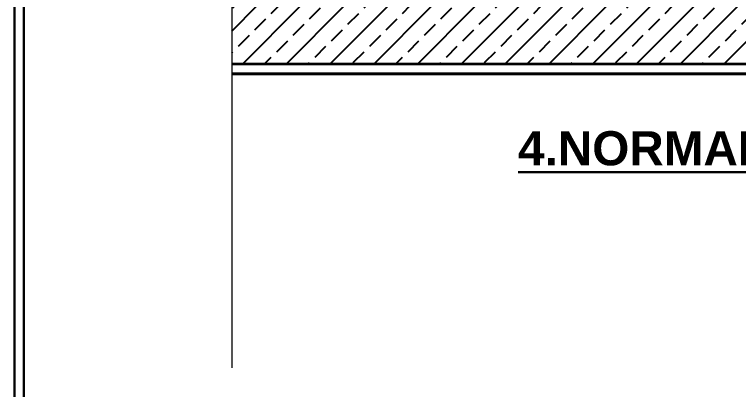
# Model space of a CAD drawing. Extents: x 386248 to 427517, y 4539405 to 4542296.
# Drawn here: x 417240.4 to 417625.5, y 4541824.6 to 4542023.9 of the extents above; entities that cross this region are included whole.
import ezdxf

# ---------------------------------------------------------------- set-up
doc = ezdxf.new("R2010")
doc.units = 0
doc.linetypes.add('HIDDEN', pattern=[9.525, 6.35, -3.175])
for name, color, linetype, lineweight in [('CATI_', 232, 'Continuous', 20), ('DUVAR', 4, 'Continuous', 35), ('kolon', 1, 'Continuous', 40), ('YAZILAR', 1, 'Continuous', 30), ('yazı', 113, 'Continuous', 30)]:
    doc.layers.add(name, color=color, linetype=linetype, lineweight=lineweight)
doc.layers.add('Tarama', color=7, linetype='Continuous')
doc.styles.get("Standard").update_dxf_attribs({"font": 'arial.ttf'})

msp = doc.modelspace()

# ---------------------------------------------------------------- hatches: boundary and pattern name
at = {"layer": 'Tarama'}
h = msp.add_hatch(dxfattribs=at)
h.set_pattern_fill('ANSI33', color=256, scale=2.592, angle=360, style=0)
h.set_pattern_definition([(45, (345547.594, 4534986.198), (-11.638412, 11.638412), []), (45, (345559.233, 4534986.198), (-11.638412, 11.638412), [8.2296, -4.1148])])
h.paths.add_polyline_path([(417954.755, 4542028.65), (417355.929, 4542028.65), (417355.929, 4541997.546), (417773.315, 4541997.546), (417773.315, 4541899.05), (417825.155, 4541899.05), (417825.155, 4541997.546), (417954.755, 4541997.546)])

# ---------------------------------------------------------------- linework, layer by layer
at = {"layer": 'CATI_', "linetype": 'HIDDEN', "ltscale": 70}
msp.add_line((417355.929, 4542280.7), (417355.929, 4539579.911), dxfattribs=at)
at = {"layer": 'DUVAR'}
msp.add_line((417773.315, 4541997.546), (417355.929, 4541997.546), dxfattribs=at)
at = {"layer": 'kolon'}
msp.add_line((417768.131, 4541992.362), (417355.929, 4541992.362), dxfattribs=at)
at = {"layer": 'YAZILAR', "color": 133, "ltscale": 5}
for points in [[(417240.403, 4542285.7), (418346.269, 4542285.7), (418346.269, 4539411.988), (417240.403, 4539411.988)], [(417245.403, 4542280.7), (418341.269, 4542280.7), (418341.269, 4539416.988), (417245.403, 4539416.988)]]:
    msp.add_lwpolyline(points, close=True, dxfattribs=at)

# ---------------------------------------------------------------- texts
at = {"layer": 'yazı', "insert": (417699.729, 4541961.9), "char_height": 18.144, "width": 1538.57643, "attachment_point": 3}
msp.add_mtext('{\\fArial|b1|i0|c162|p34;\\L4.NORMAL KAT}', dxfattribs=at)

doc.saveas('drawing.dxf')
